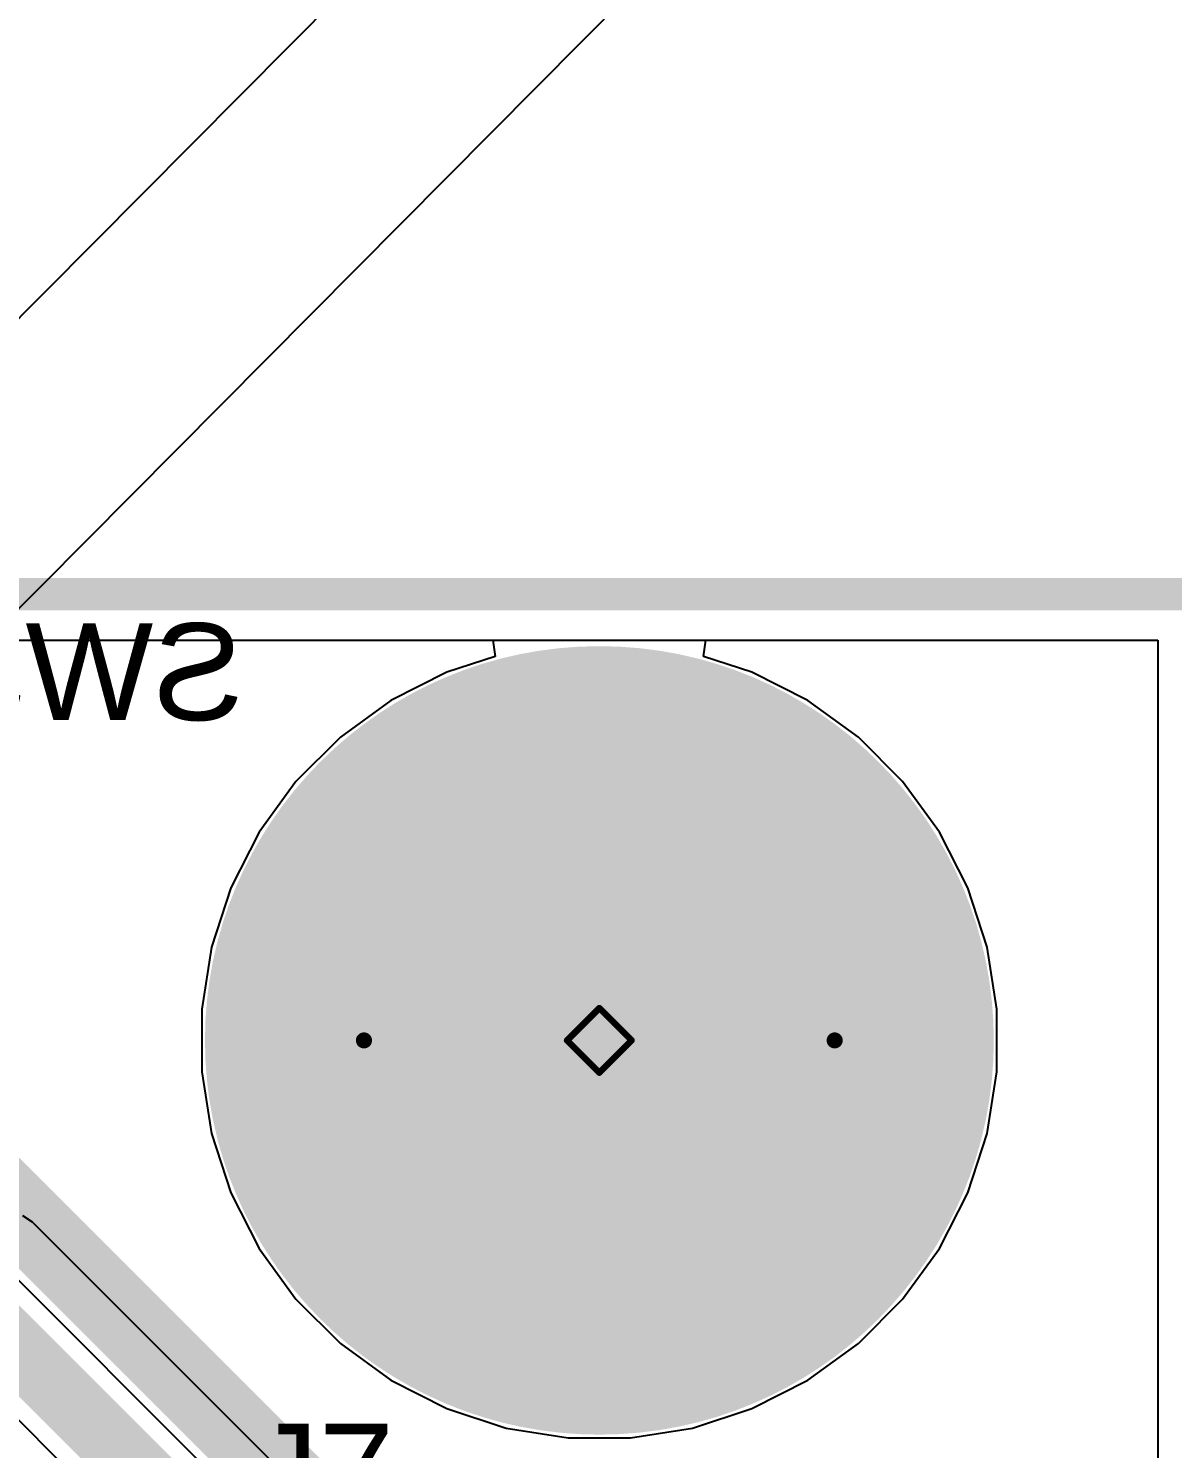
# Model space of a CAD drawing. Header units: inches. Extents: x -22 to 5433, y -13 to 5447.
# Drawn here: x 58.07 to 67.07, y 27.77 to 38.95 of the extents above; entities that cross this region are included whole.
import ezdxf

# ---------------------------------------------------------------- set-up
doc = ezdxf.new("R2010")
doc.units = ezdxf.units.IN
for name, color, linetype in [('Board_outline', 216, 'Continuous'), ('Bottom Layer', 5, 'Continuous'), ('Bottom Overlay', 54, 'Continuous'), ('Bottom Solder', 6, 'Continuous'), ('Drill Drawing', 1, 'Continuous'), ('Ground', 16, 'Continuous'), ('Multi-Layer', 9, 'Continuous'), ('Pad Holes', 156, 'Continuous'), ('Power', 76, 'Continuous'), ('Top Layer', 1, 'Continuous'), ('Top Overlay', 2, 'Continuous'), ('Top Solder', 216, 'Continuous')]:
    doc.layers.add(name, color=color, linetype=linetype)
doc.styles.add('Arial', font='', dxfattribs={"height": 0.2})
doc.styles.get('Arial').set_extended_font_data('Arial')

msp = doc.modelspace()

# ---------------------------------------------------------------- hatches: boundary and pattern name
at = {"layer": 'Bottom Layer'}
h = msp.add_hatch(color=5, dxfattribs=at)
edge = h.paths.add_edge_path()
edge.add_arc((62.561, 30.983), 3, 0, 360)
at = {"layer": 'Bottom Solder'}
h = msp.add_hatch(color=6, dxfattribs=at)
edge = h.paths.add_edge_path()
edge.add_arc((62.561, 30.983), 3.102, 0, 360)
at = {"layer": 'Ground'}
h = msp.add_hatch(color=16, dxfattribs=at)
edge = h.paths.add_edge_path()
edge.add_arc((62.561, 30.983), 3, 0, 360)
at = {"layer": 'Multi-Layer'}
h = msp.add_hatch(color=9, dxfattribs=at)
edge = h.paths.add_edge_path()
edge.add_arc((62.561, 30.983), 3, 0, 360)
at = {"layer": 'Pad Holes'}
h = msp.add_hatch(color=7, dxfattribs=at)
edge = h.paths.add_edge_path()
edge.add_arc((62.561, 30.983), 1.85, 0, 360)
at = {"layer": 'Power'}
h = msp.add_hatch(color=76, dxfattribs=at)
edge = h.paths.add_edge_path()
edge.add_arc((62.561, 30.983), 3, 0, 360)
at = {"layer": 'Top Layer'}
h = msp.add_hatch(color=1, dxfattribs=at)
edge = h.paths.add_edge_path()
edge.add_arc((62.561, 30.983), 3, 0, 360)
at = {"layer": 'Top Solder'}
h = msp.add_hatch(color=216, dxfattribs=at)
edge = h.paths.add_edge_path()
edge.add_arc((62.561, 30.983), 3.102, 0, 360)

# ---------------------------------------------------------------- linework, layer by layer
at = {"layer": 'Board_outline'}
msp.add_lwpolyline([(-4.689, 34.495, 0.254, 0.254, 0), (67.311, 34.495, 0.254, 0.254, 0)], format="xyseb", dxfattribs=at)
msp.add_lwpolyline([(-4.689, 34.495, 0.254, 0.254, 0), (67.311, 34.495, 0.254, 0.254, 0)], format="xyseb", dxfattribs=at)
for points in [[(64.412, 30.983, 0.127, 0.127, 1), (60.71, 30.983, 0.127, 0.127, 1)], [(60.678, 30.983, 0.0635, 0.0635, 1), (60.741, 30.983, 0.0635, 0.0635, 1)], [(64.38, 30.983, 0.0635, 0.0635, 1), (64.443, 30.983, 0.0635, 0.0635, 1)]]:
    msp.add_lwpolyline(points, format="xyseb", close=True, dxfattribs=at)
at = {"layer": 'Bottom Layer'}
for p, q in [((57.586, 34.132), (66.954, 34.132)), ((66.954, 34.132), (66.954, 5.517))]:
    msp.add_line(p, q, dxfattribs=at)
at = {"layer": 'Bottom Solder'}
for p in [(54.186, 32.832), (56.485, 32.864)]:
    msp.add_line(p, (5432.852, 5447.493), dxfattribs=at)
at = {"layer": 'Drill Drawing'}
for points in [[(62.307, 30.983, 0.0508, 0.0508, 0), (62.561, 31.237, 0.0508, 0.0508, 0)], [(62.561, 31.237, 0.0508, 0.0508, 0), (62.815, 30.983, 0.0508, 0.0508, 0)], [(62.307, 30.983, 0.0508, 0.0508, 0), (62.561, 30.729, 0.0508, 0.0508, 0)], [(62.561, 30.729, 0.0508, 0.0508, 0), (62.815, 30.983, 0.0508, 0.0508, 0)]]:
    msp.add_lwpolyline(points, format="xyseb", dxfattribs=at)
for points in [[(62.548, 31.237, 0.0254, 0.0254, 1), (62.573, 31.237, 0.0254, 0.0254, 1)], [(62.548, 31.237, 0.0254, 0.0254, 1), (62.573, 31.237, 0.0254, 0.0254, 1)], [(62.294, 30.983, 0.0254, 0.0254, 1), (62.319, 30.983, 0.0254, 0.0254, 1)], [(62.294, 30.983, 0.0254, 0.0254, 1), (62.319, 30.983, 0.0254, 0.0254, 1)], [(62.802, 30.983, 0.0254, 0.0254, 1), (62.827, 30.983, 0.0254, 0.0254, 1)], [(62.802, 30.983, 0.0254, 0.0254, 1), (62.827, 30.983, 0.0254, 0.0254, 1)], [(62.548, 30.729, 0.0254, 0.0254, 1), (62.573, 30.729, 0.0254, 0.0254, 1)], [(62.548, 30.729, 0.0254, 0.0254, 1), (62.573, 30.729, 0.0254, 0.0254, 1)]]:
    msp.add_lwpolyline(points, format="xyseb", close=True, dxfattribs=at)
at = {"layer": 'Ground'}
for p, q in [((56.096, 34.132), (66.954, 34.132)), ((66.954, 34.132), (66.954, 5.517)), ((58.102, 29.553), (58.027, 29.603)), ((65.341, 22.314), (58.102, 29.553))]:
    msp.add_line(p, q, dxfattribs=at)
for points in [[(57.937, 29.388, 0.203, 0.203, 0), (65.176, 22.149, 0.203, 0.203, 0)], [(57.873, 28.702, 0.203, 0.203, 0), (60.383, 26.193, 0.203, 0.203, 0)]]:
    msp.add_lwpolyline(points, format="xyseb", dxfattribs=at)
at = {"layer": 'Power'}
for p, q in [((56.096, 34.132), (61.722, 34.132)), ((61.722, 34.132), (61.742, 34.005)), ((63.379, 34.005), (63.399, 34.132)), ((63.399, 34.132), (66.954, 34.132)), ((66.954, 34.132), (66.954, 5.517)), ((61.742, 34.005), (61.36, 33.881)), ((63.761, 33.881), (63.379, 34.005)), ((61.36, 33.881), (60.922, 33.658)), ((64.2, 33.658), (63.761, 33.881)), ((60.922, 33.658), (60.524, 33.369)), ((64.598, 33.369), (64.2, 33.658)), ((60.524, 33.369), (60.175, 33.021)), ((64.946, 33.021), (64.598, 33.369)), ((60.175, 33.021), (59.886, 32.622)), ((65.235, 32.622), (64.946, 33.021)), ((59.886, 32.622), (59.663, 32.184)), ((65.459, 32.184), (65.235, 32.622)), ((59.663, 32.184), (59.511, 31.716)), ((65.611, 31.716), (65.459, 32.184)), ((59.511, 31.716), (59.434, 31.23)), ((65.688, 31.23), (65.611, 31.716)), ((59.434, 31.23), (59.434, 30.737)), ((65.688, 30.737), (65.688, 31.23)), ((59.434, 30.737), (59.511, 30.251)), ((65.611, 30.251), (65.688, 30.737)), ((59.511, 30.251), (59.663, 29.783)), ((65.459, 29.783), (65.611, 30.251)), ((63.479, 23.608), (57.248, 29.839)), ((59.663, 29.783), (59.886, 29.345)), ((65.235, 29.345), (65.459, 29.783)), ((59.886, 29.345), (60.175, 28.946)), ((64.946, 28.946), (65.235, 29.345)), ((56.813, 29.176), (62.816, 23.172)), ((60.175, 28.946), (60.524, 28.598)), ((64.598, 28.598), (64.946, 28.946)), ((60.524, 28.598), (60.922, 28.309)), ((64.2, 28.309), (64.598, 28.598)), ((60.922, 28.309), (61.36, 28.086)), ((63.761, 28.086), (64.2, 28.309)), ((61.36, 28.086), (61.828, 27.933)), ((63.293, 27.933), (63.761, 28.086)), ((61.828, 27.933), (62.315, 27.856)), ((62.315, 27.856), (62.807, 27.856)), ((62.807, 27.856), (63.293, 27.933))]:
    msp.add_line(p, q, dxfattribs=at)
for points in [[(56.121, 31.577, 0.508, 0.508, 0), (61.963, 25.734, 0.508, 0.508, 0)], [(56.973, 29.564, 0.508, 0.508, 0), (63.204, 23.333, 0.508, 0.508, 0)]]:
    msp.add_lwpolyline(points, format="xyseb", dxfattribs=at)
at = {"layer": 'Top Layer'}
for p, q in [((56.096, 34.132), (66.954, 34.132)), ((66.954, 34.132), (66.954, 5.517))]:
    msp.add_line(p, q, dxfattribs=at)

# ---------------------------------------------------------------- texts
at = {"layer": 'Bottom Overlay', "style": 'Arial', "text_generation_flag": 2}
msp.add_text('SW3', height=0.762, dxfattribs=at).set_placement((59.763, 33.503))
at = {"layer": 'Top Overlay', "style": 'Arial'}
msp.add_text('J7', height=0.762, dxfattribs=at).set_placement((59.822, 27.205))

doc.saveas('drawing.dxf')
